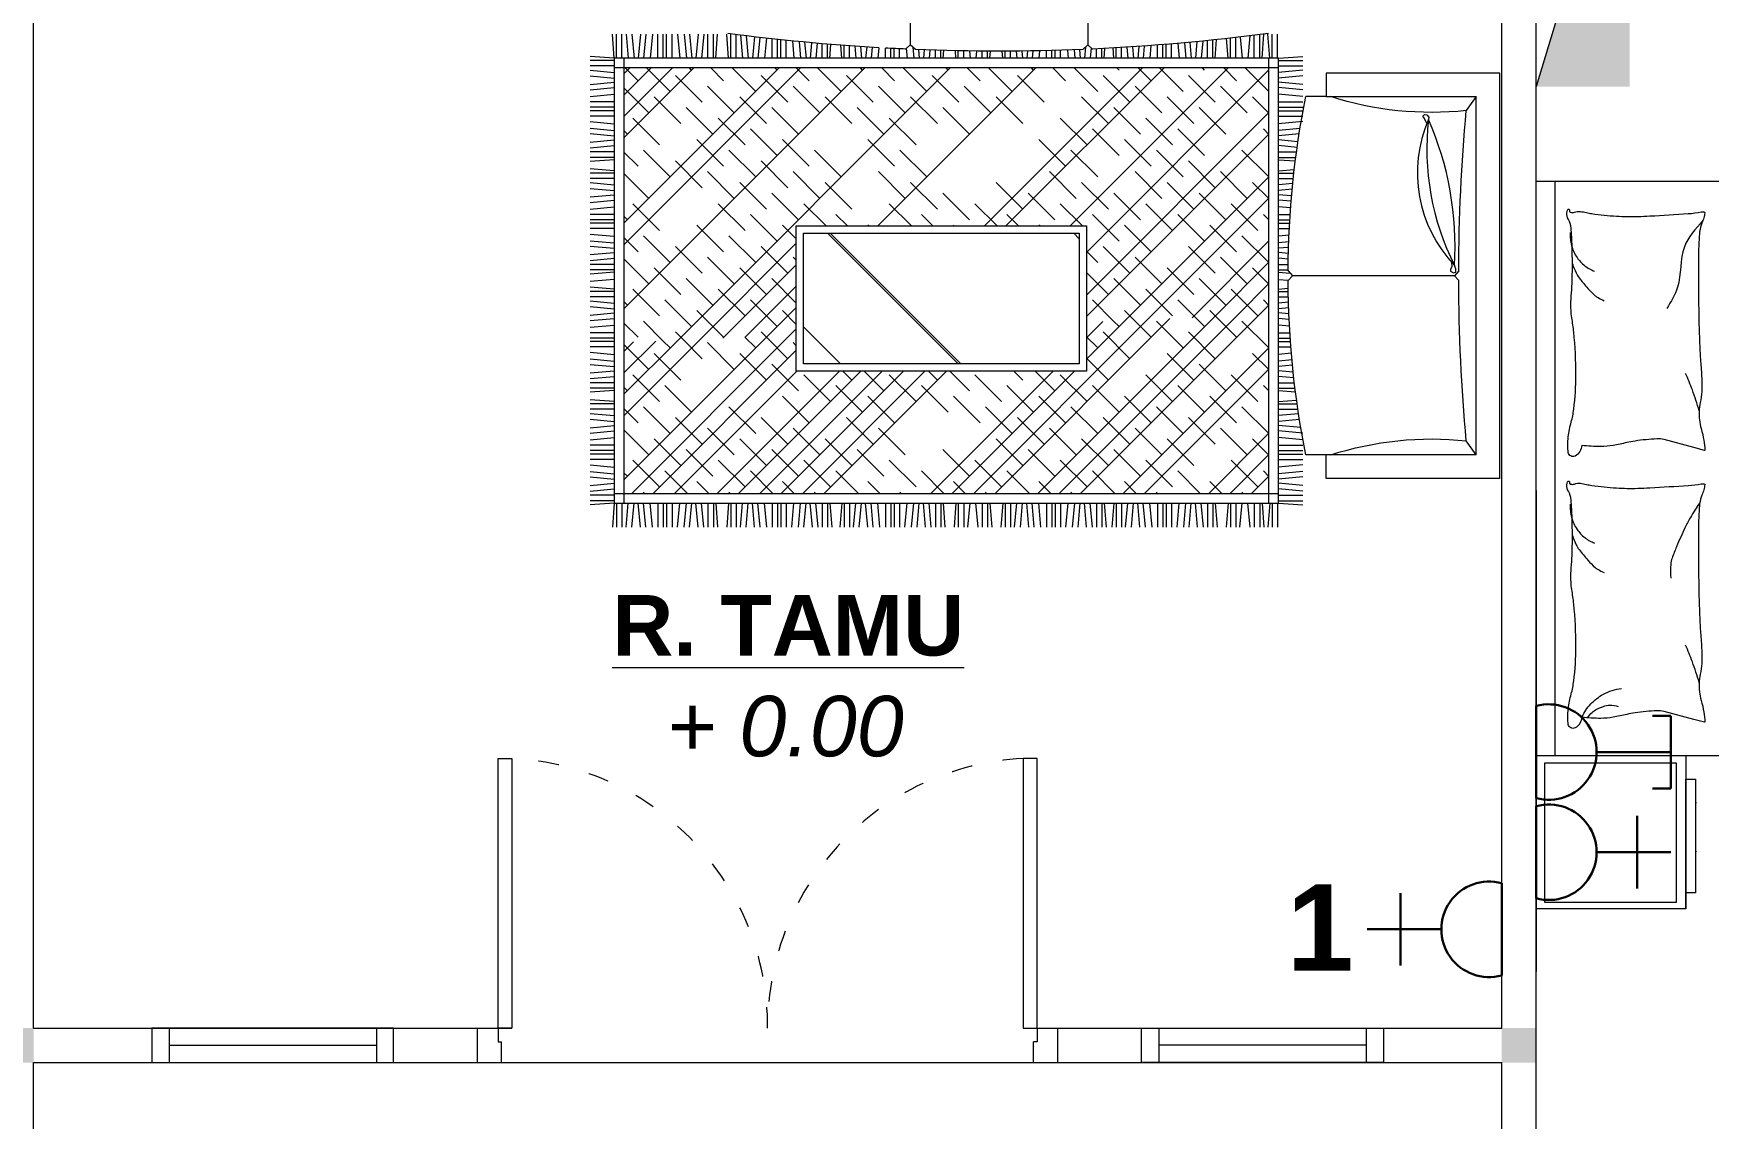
# Model space of a CAD drawing. Header units: millimetres. Extents: x 3154 to 8657, y 46 to 4632.
# Drawn here: x 4047.4 to 4532.3, y 1372.2 to 1686.2 of the extents above; entities that cross this region are included whole.
import ezdxf

# ---------------------------------------------------------------- set-up
doc = ezdxf.new("R2010")
doc.units = ezdxf.units.MM
doc.linetypes.add('ACAD_ISO02W100', pattern=[15, 12, -3])
doc.linetypes.add('ACAD_ISO03W100', pattern=[30, 12, -18])
doc.layers.add('1', color=7, linetype='Continuous')
for name, color, linetype, lineweight in [('Dimensi', 7, 'Continuous', 5), ('Dinding', 7, 'Continuous', 15), ('lampu', 1, 'Continuous', 30), ('Tangga', 250, 'Continuous', 9), ('TEXT', 7, 'Continuous', 9)]:
    doc.layers.add(name, color=color, linetype=linetype, lineweight=lineweight)
doc.styles.get("Standard").update_dxf_attribs({"font": 'arial.ttf'})

msp = doc.modelspace()

# ---------------------------------------------------------------- hatches: boundary and pattern name
at = {"linetype": 'ACAD_ISO02W100', "lineweight": 9}
msp.add_hatch(color=1, dxfattribs=at).paths.add_polyline_path([(4509.444, 1760.861), (4509.444, 1670.861), (4482.444, 1670.861)])
at = {"layer": '1', "linetype": 'ByBlock'}
h = msp.add_hatch(color=256, dxfattribs=at)
h.dxf.hatch_style = 1
h.paths.add_polyline_path([(4047.448, 1398.361), (4037.448, 1398.361), (4037.448, 1388.361), (4047.448, 1388.361)])
h = msp.add_hatch(color=256, dxfattribs=at)
h.dxf.hatch_style = 1
h.paths.add_polyline_path([(4482.444, 1398.361), (4472.444, 1398.361), (4472.444, 1388.361), (4482.444, 1388.361)])
at = {"layer": 'Tangga'}
h = msp.add_hatch(dxfattribs=at)
h.set_pattern_fill('AR-RROOF', color=253, scale=800, angle=225, style=0)
h.set_pattern_definition([(315, (-5107.404, 2697.296), (47.51758, -126.71354), [840, -112, 280, -56]), (315, (-5074.54, 2624.83), (-92.2633, -13.06733), [168, -18.48, 336, -42]), (315, (-5121.263, 2643.84), (179.37885, -232.44014), [448, -78.4, 224, -56])])
h.paths.add_polyline_path([(4350.144, 1628.416), (4350.144, 1590.616), (4270.344, 1590.616), (4270.344, 1628.416)])

# ---------------------------------------------------------------- linework, layer by layer
at = {"color": 1, "lineweight": 9}
for p, q in [((4482.444, 1670.861), (4482.444, 1760.861)), ((4509.444, 1760.861), (4482.444, 1670.861))]:
    msp.add_line(p, q, dxfattribs=at)
at = {"layer": 'Dimensi'}
msp.add_line((4482.444, 1430.603), (4482.444, 1597.003), dxfattribs=at)
at = {"layer": 'Dinding'}
for p, q in [((4047.444, 1398.361), (4047.444, 2280.861)), ((4472.444, 1398.361), (4472.444, 1780.861)), ((4482.444, 1348.361), (4482.444, 1780.861)), ((4482.444, 1535.686), (4482.444, 1574.511)), ((4482.444, 1553.936), (4482.444, 1420.133)), ((4482.444, 1535.686), (4482.444, 1414.686)), ((4181.944, 1398.361), (4181.944, 1476.361)), ((4181.944, 1476.361), (4185.944, 1476.361)), ((4181.944, 1398.361), (4181.944, 1476.361)), ((4181.944, 1476.361), (4185.944, 1476.361)), ((4185.944, 1476.361), (4185.944, 1398.361)), ((4185.944, 1476.361), (4185.944, 1398.361)), ((4333.944, 1476.361), (4333.944, 1398.361)), ((4337.944, 1476.361), (4333.944, 1476.361)), ((4333.944, 1476.361), (4333.944, 1398.361)), ((4337.944, 1476.361), (4333.944, 1476.361)), ((4337.944, 1398.361), (4337.944, 1476.361)), ((4337.944, 1398.361), (4337.944, 1476.361)), ((4047.444, 1398.361), (4185.944, 1398.361)), ((4175.944, 1388.361), (4175.944, 1398.361)), ((4181.944, 1398.361), (4181.944, 1394.361)), ((4185.944, 1398.361), (4181.944, 1398.361)), ((4333.944, 1398.361), (4472.444, 1398.361)), ((4333.944, 1398.361), (4337.944, 1398.361)), ((4337.944, 1398.361), (4337.944, 1394.361)), ((4343.944, 1388.361), (4343.944, 1398.361)), ((4181.944, 1394.361), (4182.944, 1394.361)), ((4182.944, 1388.361), (4182.944, 1394.361)), ((4336.944, 1388.361), (4336.944, 1394.361)), ((4337.944, 1394.361), (4336.944, 1394.361)), ((4047.444, 1338.361), (4047.444, 1388.361)), ((4047.444, 1388.361), (4472.444, 1388.361)), ((4472.444, 1338.361), (4472.444, 1388.361))]:
    msp.add_line(p, q, dxfattribs=at)
at = {"layer": 'Dinding', "linetype": 'Continuous', "lineweight": 9}
for p, q in [((4086.694, 1398.361), (4086.694, 1388.361)), ((4146.694, 1398.361), (4146.694, 1388.361)), ((4373.194, 1398.361), (4373.194, 1388.361)), ((4433.194, 1398.361), (4433.194, 1388.361)), ((4086.694, 1393.361), (4146.694, 1393.361)), ((4433.194, 1393.361), (4373.194, 1393.361))]:
    msp.add_line(p, q, dxfattribs=at)
for points in [[(4081.694, 1388.361), (4151.694, 1388.361), (4151.694, 1398.361), (4081.694, 1398.361)], [(4438.194, 1388.361), (4368.194, 1388.361), (4368.194, 1398.361), (4438.194, 1398.361)]]:
    msp.add_lwpolyline(points, close=True, dxfattribs=at)
at = {"layer": 'Dinding', "linetype": 'ACAD_ISO03W100', "ltscale": 0.5}
for centre, radius, start, end in [((4182.251, 1398.76), 77.694, 359.70556, 87.19026), ((4182.251, 1398.76), 77.694, 359.70556, 87.19026), ((4337.853, 1398.549), 77.91, 92.87649, 180.13838), ((4337.853, 1398.549), 77.91, 92.87649, 180.13838)]:
    msp.add_arc(centre, radius, start, end, dxfattribs=at)
at = {"layer": 'lampu', "color": 2, "ltscale": 0.1}
for p, q in [((4482.444, 1491.575), (4482.444, 1464.908)), ((4521.388, 1488.748), (4516.126, 1488.748)), ((4521.388, 1467.734), (4521.388, 1488.748)), ((4499.914, 1478.241), (4521.388, 1478.241)), ((4521.388, 1467.734), (4516.126, 1467.734)), ((4482.444, 1462.575), (4482.444, 1435.908)), ((4511.69, 1438.734), (4511.69, 1459.748)), ((4499.914, 1449.241), (4521.388, 1449.241))]:
    msp.add_line(p, q, dxfattribs=at)
at = {"layer": 'lampu', "color": 6, "ltscale": 0.1}
for p, q in [((4472.444, 1440.267), (4472.444, 1413.6)), ((4443.197, 1416.427), (4443.197, 1437.441)), ((4454.974, 1426.934), (4433.499, 1426.934))]:
    msp.add_line(p, q, dxfattribs=at)
at = {"layer": 'lampu', "color": 2, "ltscale": 0.1}
for centre in [(4486.091, 1478.241), (4486.091, 1449.241)]:
    msp.add_arc(centre, 13.823, 254.70279, 105.29721, dxfattribs=at)
at = {"layer": 'lampu', "color": 6, "ltscale": 0.1}
msp.add_arc((4468.797, 1426.934), 13.823, 74.70279, 285.29721, dxfattribs=at)
at = {"layer": 'Tangga', "color": 253}
for p, q in [((4301.252, 1728.087), (4301.252, 1682.963)), ((4352.633, 1728.087), (4352.633, 1682.963)), ((4215.542, 1679.071), (4215.028, 1686.071)), ((4216.224, 1679.071), (4216.224, 1686.071)), ((4217.788, 1679.071), (4217.788, 1686.071)), ((4218.983, 1686.071), (4219.627, 1679.071)), ((4220.639, 1686.071), (4221.283, 1679.071)), ((4223.122, 1686.071), (4222.478, 1679.071)), ((4224.686, 1686.071), (4224.042, 1679.071)), ((4226.617, 1686.071), (4225.974, 1679.071)), ((4228.181, 1679.071), (4228.181, 1686.071)), ((4229.744, 1679.071), (4229.744, 1686.071)), ((4230.725, 1679.071), (4230.725, 1686.071)), ((4232.288, 1679.071), (4232.288, 1686.071)), ((4233.852, 1686.071), (4234.496, 1679.071)), ((4235.784, 1686.071), (4236.427, 1679.071)), ((4237.347, 1686.071), (4237.991, 1679.071)), ((4239.831, 1686.071), (4239.187, 1679.071)), ((4241.486, 1686.071), (4240.842, 1679.071)), ((4242.682, 1679.071), (4242.682, 1686.071)), ((4244.245, 1679.071), (4244.245, 1686.071)), ((4244.927, 1679.071), (4245.441, 1686.071)), ((4248.615, 1679.071), (4248.102, 1686.071)), ((4249.297, 1679.071), (4249.297, 1686.071)), ((4250.861, 1679.071), (4250.861, 1686.071)), ((4252.085, 1685.765), (4252.701, 1679.071)), ((4253.759, 1685.558), (4254.356, 1679.071)), ((4256.122, 1685.274), (4255.552, 1679.071)), ((4257.669, 1685.093), (4257.115, 1679.071)), ((4259.581, 1684.875), (4259.047, 1679.071)), ((4261.254, 1679.071), (4261.254, 1684.69)), ((4262.818, 1679.071), (4262.818, 1684.521)), ((4263.798, 1679.071), (4263.798, 1684.417)), ((4265.362, 1679.071), (4265.362, 1684.254)), ((4267.109, 1684.078), (4267.569, 1679.071)), ((4269.058, 1683.887), (4269.501, 1679.071)), ((4270.635, 1683.737), (4271.064, 1679.071)), ((4272.672, 1683.55), (4272.26, 1679.071)), ((4274.314, 1683.404), (4273.916, 1679.071)), ((4275.755, 1679.071), (4275.755, 1683.28)), ((4277.319, 1679.071), (4277.319, 1683.149)), ((4278.001, 1679.071), (4278.294, 1683.069)), ((4281.393, 1679.071), (4281.115, 1682.848)), ((4282.075, 1679.071), (4282.075, 1682.776)), ((4283.638, 1679.071), (4283.638, 1682.661)), ((4285.157, 1682.554), (4285.478, 1679.071)), ((4299.886, 1681.716), (4301.252, 1682.963)), ((4302.75, 1681.595), (4301.252, 1682.963)), ((4351.155, 1681.614), (4352.633, 1682.963)), ((4353.978, 1681.735), (4352.633, 1682.963)), ((4367.398, 1682.494), (4367.083, 1679.071)), ((4368.972, 1682.603), (4368.647, 1679.071)), ((4370.916, 1682.743), (4370.578, 1679.071)), ((4372.786, 1679.071), (4372.786, 1682.884)), ((4374.349, 1679.071), (4374.349, 1683.006)), ((4375.33, 1679.071), (4375.33, 1683.085)), ((4376.893, 1679.071), (4376.893, 1683.214)), ((4378.705, 1683.368), (4379.101, 1679.071)), ((4380.621, 1683.537), (4381.032, 1679.071)), ((4382.172, 1683.679), (4382.596, 1679.071)), ((4384.233, 1683.873), (4383.791, 1679.071)), ((4385.904, 1684.036), (4385.447, 1679.071)), ((4387.287, 1679.071), (4387.287, 1684.175)), ((4388.85, 1679.071), (4388.85, 1684.335)), ((4389.532, 1679.071), (4389.927, 1684.448)), ((4393.22, 1679.071), (4392.803, 1684.759)), ((4393.902, 1679.071), (4393.902, 1684.881)), ((4395.466, 1679.071), (4395.466, 1685.059)), ((4396.741, 1685.207), (4397.305, 1679.071)), ((4399.586, 1685.547), (4398.991, 1679.071)), ((4400.83, 1679.071), (4400.83, 1685.701)), ((4402.394, 1679.071), (4402.394, 1686.071)), ((4403.076, 1679.071), (4403.59, 1686.071)), ((4405.299, 1679.071), (4404.785, 1686.071)), ((4405.981, 1679.071), (4405.981, 1686.071)), ((4407.544, 1679.071), (4407.544, 1686.071)), ((4215.542, 1679.071), (4208.542, 1679.585)), ((4215.542, 1678.389), (4208.542, 1678.389)), ((4407.86, 1679.071), (4215.542, 1679.071)), ((4215.542, 1679.071), (4215.542, 1550.311)), ((4218.342, 1679.071), (4218.342, 1550.311)), ((4286.823, 1682.441), (4287.133, 1679.071)), ((4288.628, 1682.324), (4288.329, 1679.071)), ((4290.183, 1682.227), (4289.893, 1679.071)), ((4292.104, 1682.114), (4291.824, 1679.071)), ((4294.032, 1679.071), (4294.032, 1682.006)), ((4295.595, 1679.071), (4295.595, 1681.923)), ((4296.575, 1679.071), (4296.575, 1681.873)), ((4298.139, 1679.071), (4298.139, 1681.796)), ((4300.086, 1681.899), (4300.346, 1679.071)), ((4301.981, 1682.297), (4302.278, 1679.071)), ((4303.613, 1681.561), (4303.842, 1679.071)), ((4304.253, 1680.699), (4304.253, 1680.699)), ((4305.261, 1681.5), (4305.037, 1679.071)), ((4306.911, 1681.443), (4306.693, 1679.071)), ((4308.532, 1679.071), (4308.532, 1681.392)), ((4310.096, 1679.071), (4310.096, 1681.347)), ((4310.778, 1679.071), (4310.943, 1681.324)), ((4314.466, 1679.071), (4314.306, 1681.245)), ((4315.148, 1679.071), (4315.148, 1681.228)), ((4316.712, 1679.071), (4316.712, 1681.2)), ((4318.358, 1681.175), (4318.551, 1679.071)), ((4320.428, 1681.15), (4320.237, 1679.071)), ((4322.076, 1679.071), (4322.076, 1681.135)), ((4323.64, 1679.071), (4323.64, 1681.125)), ((4324.322, 1679.071), (4324.472, 1681.121)), ((4328.01, 1679.071), (4327.859, 1681.118)), ((4328.692, 1679.071), (4328.692, 1681.12)), ((4330.255, 1679.071), (4330.255, 1681.127)), ((4331.905, 1681.139), (4332.095, 1679.071)), ((4333.559, 1681.156), (4333.75, 1679.071)), ((4335.14, 1681.176), (4334.946, 1679.071)), ((4336.706, 1681.2), (4336.51, 1679.071)), ((4338.64, 1681.235), (4338.441, 1679.071)), ((4340.649, 1679.071), (4340.649, 1681.278)), ((4342.212, 1679.071), (4342.212, 1681.317)), ((4343.193, 1679.071), (4343.193, 1681.343)), ((4344.756, 1679.071), (4344.756, 1681.387)), ((4346.745, 1681.45), (4346.964, 1679.071)), ((4348.67, 1681.518), (4348.895, 1679.071)), ((4350.228, 1681.577), (4350.459, 1679.071)), ((4351.955, 1682.344), (4351.654, 1679.071)), ((4353.588, 1682.091), (4353.31, 1679.071)), ((4355.15, 1679.071), (4355.15, 1681.789)), ((4356.713, 1679.071), (4356.713, 1681.865)), ((4357.395, 1679.071), (4357.604, 1681.91)), ((4360.147, 1679.071), (4359.929, 1682.035)), ((4360.829, 1679.071), (4360.829, 1682.085)), ((4362.392, 1679.071), (4362.392, 1682.176)), ((4363.938, 1682.27), (4364.232, 1679.071)), ((4365.584, 1682.374), (4365.887, 1679.071)), ((4405.06, 1550.311), (4405.06, 1679.071)), ((4407.86, 1679.071), (4414.86, 1679.585)), ((4407.86, 1550.311), (4407.86, 1679.071)), ((4407.86, 1678.389), (4414.86, 1678.389)), ((4215.542, 1676.825), (4208.542, 1676.825)), ((4208.542, 1675.63), (4215.542, 1674.986)), ((4208.542, 1673.974), (4215.542, 1673.33)), ((4407.86, 1676.271), (4215.542, 1676.271)), ((4288.077, 1676.271), (4218.342, 1606.536)), ((4269.516, 1676.271), (4218.342, 1625.097)), ((4263.329, 1676.271), (4218.342, 1631.285)), ((4238.58, 1676.271), (4218.342, 1656.033)), ((4232.393, 1676.271), (4218.342, 1662.22)), ((4226.205, 1676.271), (4218.342, 1668.408)), ((4220.018, 1676.271), (4218.342, 1674.595)), ((4222.472, 1672.538), (4218.738, 1676.271)), ((4231.753, 1669.444), (4224.926, 1676.271)), ((4241.033, 1666.35), (4233.299, 1674.084)), ((4312.826, 1676.271), (4234.053, 1597.498)), ((4237.94, 1675.631), (4237.3, 1676.271)), ((4247.221, 1672.538), (4243.487, 1676.271)), ((4256.501, 1669.444), (4249.674, 1676.271)), ((4265.782, 1666.35), (4258.048, 1674.084)), ((4262.689, 1675.631), (4262.049, 1676.271)), ((4271.969, 1672.538), (4268.236, 1676.271)), ((4281.25, 1669.444), (4274.423, 1676.271)), ((4290.531, 1666.35), (4282.797, 1674.084)), ((4287.437, 1675.631), (4286.797, 1676.271)), ((4337.575, 1676.271), (4291.82, 1630.516)), ((4296.718, 1672.538), (4292.985, 1676.271)), ((4305.999, 1669.444), (4299.172, 1676.271)), ((4315.28, 1666.35), (4307.546, 1674.084)), ((4312.186, 1675.631), (4311.546, 1676.271)), ((4321.467, 1672.538), (4317.733, 1676.271)), ((4368.511, 1676.271), (4322.756, 1630.516)), ((4330.748, 1669.444), (4323.92, 1676.271)), ((4374.698, 1676.271), (4328.943, 1630.516)), ((4340.028, 1666.35), (4332.294, 1674.084)), ((4336.935, 1675.631), (4336.295, 1676.271)), ((4346.216, 1672.538), (4342.482, 1676.271)), ((4393.259, 1676.271), (4347.504, 1630.516)), ((4355.496, 1669.444), (4348.669, 1676.271)), ((4405.06, 1675.698), (4352.244, 1622.882)), ((4364.777, 1666.35), (4357.043, 1674.084)), ((4361.684, 1675.631), (4361.044, 1676.271)), ((4370.964, 1672.538), (4367.231, 1676.271)), ((4380.245, 1669.444), (4373.418, 1676.271)), ((4389.526, 1666.35), (4381.792, 1674.084)), ((4386.432, 1675.631), (4385.792, 1676.271)), ((4395.713, 1672.538), (4391.979, 1676.271)), ((4404.994, 1669.444), (4398.167, 1676.271)), ((4407.86, 1676.825), (4414.86, 1676.825)), ((4414.86, 1675.63), (4407.86, 1674.986)), ((4414.86, 1673.974), (4407.86, 1673.33)), ((4421.681, 1674.782), (4421.681, 1667.978)), ((4471.861, 1674.782), (4421.681, 1674.782)), ((4471.861, 1557.463), (4471.861, 1674.782)), ((4208.542, 1671.491), (4215.542, 1672.135)), ((4208.542, 1669.927), (4215.542, 1670.571)), ((4208.542, 1667.996), (4215.542, 1668.64)), ((4225.565, 1663.257), (4218.342, 1670.48)), ((4250.314, 1663.257), (4242.58, 1670.991)), ((4275.063, 1663.257), (4267.329, 1670.991)), ((4299.812, 1663.257), (4292.078, 1670.991)), ((4324.56, 1663.257), (4316.826, 1670.991)), ((4374.058, 1663.257), (4366.324, 1670.991)), ((4398.807, 1663.257), (4391.073, 1670.991)), ((4414.86, 1671.491), (4407.86, 1672.135)), ((4414.86, 1669.927), (4407.86, 1670.571)), ((4414.86, 1667.996), (4407.86, 1668.64)), ((4421.681, 1667.978), (4415.728, 1667.978)), ((4421.681, 1667.978), (4465.057, 1667.978)), ((4465.057, 1667.978), (4462.199, 1663.921)), ((4465.057, 1564.267), (4465.057, 1667.978)), ((4215.542, 1666.432), (4208.542, 1666.432)), ((4215.542, 1664.869), (4208.542, 1664.869)), ((4215.542, 1663.888), (4208.542, 1663.888)), ((4234.846, 1660.163), (4227.112, 1667.897)), ((4244.127, 1657.07), (4236.393, 1664.804)), ((4259.595, 1660.163), (4251.861, 1667.897)), ((4268.876, 1657.07), (4261.142, 1664.804)), ((4284.344, 1660.163), (4276.61, 1667.897)), ((4293.624, 1657.07), (4285.891, 1664.804)), ((4309.092, 1660.163), (4301.358, 1667.897)), ((4318.373, 1657.07), (4310.639, 1664.804)), ((4333.841, 1660.163), (4326.107, 1667.897)), ((4358.59, 1660.163), (4350.856, 1667.897)), ((4405.06, 1663.323), (4352.244, 1610.507)), ((4367.871, 1657.07), (4360.137, 1664.804)), ((4383.339, 1660.163), (4375.605, 1667.897)), ((4392.619, 1657.07), (4384.885, 1664.804)), ((4405.06, 1663.19), (4400.353, 1667.897)), ((4407.86, 1666.432), (4414.86, 1666.432)), ((4407.86, 1664.869), (4414.86, 1664.869)), ((4407.86, 1663.888), (4414.86, 1663.888)), ((4215.542, 1662.325), (4208.542, 1662.325)), ((4208.542, 1660.761), (4215.542, 1660.117)), ((4208.542, 1658.829), (4215.542, 1658.186)), ((4228.659, 1653.976), (4220.925, 1661.71)), ((4253.408, 1653.976), (4245.674, 1661.71)), ((4262.689, 1650.882), (4254.955, 1658.616)), ((4302.905, 1653.976), (4295.171, 1661.71)), ((4352.403, 1653.976), (4344.669, 1661.71)), ((4361.684, 1650.882), (4353.95, 1658.616)), ((4377.151, 1653.976), (4369.417, 1661.71)), ((4386.432, 1650.882), (4378.698, 1658.616)), ((4405.06, 1657.003), (4403.447, 1658.616)), ((4407.86, 1662.325), (4414.86, 1662.325)), ((4414.86, 1660.761), (4407.86, 1660.117)), ((4414.063, 1658.756), (4407.86, 1658.186)), ((4208.542, 1657.266), (4215.542, 1656.622)), ((4208.542, 1654.782), (4215.542, 1655.426)), ((4208.542, 1653.127), (4215.542, 1653.771)), ((4219.378, 1657.07), (4218.342, 1658.106)), ((4247.221, 1647.789), (4239.487, 1655.523)), ((4271.969, 1647.789), (4264.235, 1655.523)), ((4296.718, 1647.789), (4288.984, 1655.523)), ((4346.216, 1647.789), (4338.482, 1655.523)), ((4405.06, 1657.136), (4352.244, 1604.32)), ((4370.964, 1647.789), (4363.23, 1655.523)), ((4413.81, 1657.169), (4407.86, 1656.622)), ((4413.468, 1654.911), (4407.86, 1655.426)), ((4413.232, 1653.277), (4407.86, 1653.771)), ((4215.542, 1651.931), (4208.542, 1651.931)), ((4215.542, 1650.368), (4208.542, 1650.368)), ((4215.542, 1649.686), (4208.542, 1649.172)), ((4222.472, 1647.789), (4218.342, 1651.919)), ((4231.753, 1644.695), (4224.019, 1652.429)), ((4241.033, 1641.602), (4233.299, 1649.336)), ((4256.501, 1644.695), (4248.767, 1652.429)), ((4265.782, 1641.602), (4258.048, 1649.336)), ((4281.25, 1644.695), (4273.516, 1652.429)), ((4305.999, 1644.695), (4298.265, 1652.429)), ((4355.496, 1644.695), (4347.762, 1652.429)), ((4380.245, 1644.695), (4372.511, 1652.429)), ((4389.526, 1641.602), (4381.792, 1649.336)), ((4404.994, 1644.695), (4397.26, 1652.429)), ((4407.86, 1651.931), (4413.046, 1651.931)), ((4407.86, 1650.368), (4412.838, 1650.368)), ((4407.86, 1649.686), (4412.705, 1649.33)), ((4215.542, 1646.502), (4208.542, 1647.015)), ((4215.542, 1645.82), (4208.542, 1645.82)), ((4215.542, 1644.256), (4208.542, 1644.256)), ((4225.565, 1638.508), (4218.342, 1645.732)), ((4250.314, 1638.508), (4242.58, 1646.242)), ((4275.063, 1638.508), (4267.329, 1646.242)), ((4299.812, 1638.508), (4292.078, 1646.242)), ((4349.309, 1638.508), (4341.575, 1646.242)), ((4405.06, 1644.762), (4363.427, 1603.128)), ((4374.058, 1638.508), (4366.324, 1646.242)), ((4398.807, 1638.508), (4391.073, 1646.242)), ((4407.86, 1646.502), (4412.404, 1646.835)), ((4407.86, 1645.82), (4412.287, 1645.82)), ((4407.86, 1644.256), (4412.117, 1644.256)), ((4208.542, 1643.06), (4215.542, 1642.417)), ((4208.542, 1641.405), (4215.542, 1640.761)), ((4208.542, 1638.922), (4215.542, 1639.565)), ((4259.595, 1635.414), (4251.861, 1643.148)), ((4268.876, 1632.321), (4261.142, 1640.055)), ((4284.344, 1635.414), (4276.61, 1643.148)), ((4309.092, 1635.414), (4301.358, 1643.148)), ((4318.373, 1632.321), (4310.639, 1640.055)), ((4333.841, 1635.414), (4326.107, 1643.148)), ((4343.122, 1632.321), (4335.388, 1640.055)), ((4358.59, 1635.414), (4350.856, 1643.148)), ((4367.871, 1632.321), (4360.137, 1640.055)), ((4383.339, 1635.414), (4375.605, 1643.148)), ((4392.619, 1632.321), (4384.885, 1640.055)), ((4405.06, 1638.441), (4400.353, 1643.148)), ((4411.965, 1642.794), (4407.86, 1642.417)), ((4411.802, 1641.124), (4407.86, 1640.761)), ((4411.629, 1639.219), (4407.86, 1639.565)), ((4482.444, 1643.534), (4690.444, 1643.534)), ((4487.89, 1477.133), (4487.89, 1643.534)), ((4208.542, 1637.358), (4215.542, 1638.002)), ((4208.542, 1635.426), (4215.542, 1636.07)), ((4228.659, 1629.227), (4220.925, 1636.961)), ((4253.408, 1629.227), (4245.674, 1636.961)), ((4276.868, 1630.516), (4270.423, 1636.961)), ((4301.616, 1630.516), (4295.171, 1636.961)), ((4326.365, 1630.516), (4319.92, 1636.961)), ((4351.114, 1630.516), (4344.669, 1636.961)), ((4377.151, 1629.227), (4369.417, 1636.961)), ((4405.06, 1638.575), (4369.896, 1603.41)), ((4401.9, 1629.227), (4394.166, 1636.961)), ((4411.499, 1637.667), (4407.86, 1638.002)), ((4411.35, 1635.749), (4407.86, 1636.07)), ((4215.542, 1633.863), (4208.542, 1633.863)), ((4215.542, 1632.299), (4208.542, 1632.299)), ((4215.542, 1631.319), (4208.542, 1631.319)), ((4215.542, 1629.755), (4208.542, 1629.755)), ((4219.378, 1632.321), (4218.342, 1633.357)), ((4247.221, 1623.04), (4239.487, 1630.774)), ((4262.689, 1626.134), (4254.955, 1633.868)), ((4268.244, 1626.765), (4264.235, 1630.774)), ((4268.244, 1630.516), (4352.244, 1630.516)), ((4268.244, 1588.516), (4268.244, 1630.516)), ((4283.055, 1630.516), (4279.703, 1633.868)), ((4289.242, 1630.516), (4288.984, 1630.774)), ((4307.804, 1630.516), (4304.452, 1633.868)), ((4313.991, 1630.516), (4313.733, 1630.774)), ((4332.552, 1630.516), (4329.201, 1633.868)), ((4338.739, 1630.516), (4338.482, 1630.774)), ((4352.244, 1630.516), (4352.244, 1588.516)), ((4352.403, 1629.227), (4352.244, 1629.386)), ((4361.684, 1626.134), (4353.95, 1633.868)), ((4370.964, 1623.04), (4363.23, 1630.774)), ((4386.432, 1626.134), (4378.698, 1633.868)), ((4395.713, 1623.04), (4387.979, 1630.774)), ((4405.06, 1632.254), (4403.447, 1633.868)), ((4407.86, 1633.863), (4411.217, 1633.863)), ((4407.86, 1632.299), (4411.117, 1632.299)), ((4407.86, 1631.319), (4411.059, 1631.319)), ((4407.86, 1629.755), (4410.974, 1629.755)), ((4208.542, 1628.192), (4215.542, 1627.548)), ((4208.542, 1626.26), (4215.542, 1625.616)), ((4208.542, 1624.697), (4215.542, 1624.053)), ((4222.472, 1623.04), (4218.342, 1627.17)), ((4231.753, 1619.946), (4224.019, 1627.68)), ((4241.033, 1616.853), (4233.299, 1624.587)), ((4268.244, 1625.502), (4240.522, 1597.78)), ((4256.501, 1619.946), (4248.767, 1627.68)), ((4265.782, 1616.853), (4258.048, 1624.587)), ((4270.344, 1628.416), (4350.144, 1628.416)), ((4270.344, 1590.616), (4270.344, 1628.416)), ((4350.144, 1628.416), (4350.144, 1590.616)), ((4364.777, 1616.853), (4357.043, 1624.587)), ((4389.526, 1616.853), (4381.792, 1624.587)), ((4405.06, 1626.2), (4382.833, 1603.973)), ((4404.994, 1619.946), (4397.26, 1627.68)), ((4410.882, 1627.826), (4407.86, 1627.548)), ((4410.804, 1625.887), (4407.86, 1625.616)), ((4410.751, 1624.319), (4407.86, 1624.053)), ((4208.542, 1622.213), (4215.542, 1622.857)), ((4208.542, 1620.558), (4215.542, 1621.202)), ((4225.565, 1613.759), (4218.342, 1620.983)), ((4250.314, 1613.759), (4242.58, 1621.493)), ((4268.244, 1620.578), (4267.329, 1621.493)), ((4355.496, 1619.946), (4352.244, 1623.198)), ((4374.058, 1613.759), (4366.324, 1621.493)), ((4405.06, 1620.013), (4389.302, 1604.255)), ((4398.807, 1613.759), (4391.073, 1621.493)), ((4410.703, 1622.596), (4407.86, 1622.857)), ((4410.668, 1620.943), (4407.86, 1621.202)), ((4215.542, 1619.362), (4208.542, 1619.362)), ((4215.542, 1617.798), (4208.542, 1617.798)), ((4215.542, 1617.116), (4208.542, 1616.603)), ((4215.542, 1614.999), (4208.542, 1614.486)), ((4234.846, 1610.666), (4227.112, 1618.4)), ((4244.127, 1607.572), (4236.393, 1615.306)), ((4268.244, 1619.315), (4246.991, 1598.061)), ((4259.595, 1610.666), (4251.861, 1618.4)), ((4268.244, 1608.204), (4261.142, 1615.306)), ((4358.59, 1610.666), (4352.244, 1617.011)), ((4367.871, 1607.572), (4360.137, 1615.306)), ((4383.339, 1610.666), (4375.605, 1618.4)), ((4392.619, 1607.572), (4384.885, 1615.306)), ((4405.06, 1613.693), (4400.353, 1618.4)), ((4407.86, 1619.362), (4410.644, 1619.362)), ((4407.86, 1617.798), (4410.63, 1617.798)), ((4407.86, 1617.116), (4411.237, 1616.869)), ((4407.86, 1614.999), (4410.628, 1614.796)), ((4410.628, 1617.535), (4411.918, 1616.123)), ((4410.628, 1614.71), (4411.918, 1616.123)), ((4458.744, 1616.123), (4411.918, 1616.123)), ((4459.996, 1617.494), (4458.744, 1616.123)), ((4459.996, 1614.751), (4458.744, 1616.123)), ((4215.542, 1612.266), (4208.542, 1612.779)), ((4215.542, 1611.584), (4208.542, 1611.584)), ((4215.542, 1610.02), (4208.542, 1610.02)), ((4228.659, 1604.478), (4220.925, 1612.212)), ((4253.408, 1604.478), (4245.674, 1612.212)), ((4268.244, 1613.128), (4253.459, 1598.343)), ((4377.151, 1604.478), (4369.417, 1612.212)), ((4401.589, 1604.789), (4394.166, 1612.212)), ((4405.06, 1613.826), (4395.771, 1604.536)), ((4407.86, 1612.266), (4410.65, 1612.47)), ((4407.86, 1611.584), (4410.663, 1611.584)), ((4407.86, 1610.02), (4410.695, 1610.02)), ((4208.542, 1608.824), (4215.542, 1608.181)), ((4208.542, 1607.169), (4215.542, 1606.525)), ((4208.542, 1604.685), (4215.542, 1605.329)), ((4219.378, 1607.572), (4218.342, 1608.608)), ((4237.94, 1601.385), (4230.206, 1609.119)), ((4247.221, 1598.291), (4239.487, 1606.025)), ((4262.689, 1601.385), (4254.955, 1609.119)), ((4268.244, 1606.941), (4259.928, 1598.624)), ((4268.244, 1602.016), (4264.235, 1606.025)), ((4360.085, 1602.983), (4353.95, 1609.119)), ((4366.015, 1603.241), (4363.23, 1606.025)), ((4383.802, 1604.015), (4378.698, 1609.119)), ((4389.731, 1604.273), (4387.979, 1606.025)), ((4405.06, 1607.639), (4402.239, 1604.818)), ((4405.06, 1607.506), (4403.447, 1609.119)), ((4410.735, 1608.445), (4407.86, 1608.181)), ((4410.788, 1606.794), (4407.86, 1606.525)), ((4410.855, 1605.054), (4407.86, 1605.329)), ((4208.542, 1603.122), (4215.542, 1603.766)), ((4208.542, 1601.19), (4215.542, 1601.834)), ((4222.472, 1598.291), (4218.342, 1602.421)), ((4229.644, 1597.306), (4224.019, 1602.932)), ((4268.244, 1600.753), (4266.397, 1598.906)), ((4369.896, 1603.41), (4319.597, 1553.111)), ((4376.364, 1603.691), (4325.784, 1553.111)), ((4389.302, 1604.255), (4338.158, 1553.111)), ((4395.771, 1604.536), (4344.346, 1553.111)), ((4402.239, 1604.818), (4350.533, 1553.111)), ((4352.403, 1604.478), (4352.244, 1604.637)), ((4363.427, 1603.128), (4352.244, 1591.946)), ((4356.958, 1602.847), (4352.244, 1598.133)), ((4361.684, 1601.385), (4360.085, 1602.983)), ((4370.964, 1598.291), (4366.015, 1603.241)), ((4380.245, 1595.198), (4372.511, 1602.932)), ((4386.432, 1601.385), (4383.802, 1604.015)), ((4395.713, 1598.291), (4389.731, 1604.273)), ((4404.994, 1595.198), (4397.26, 1602.932)), ((4401.9, 1604.478), (4401.589, 1604.789)), ((4410.925, 1603.484), (4407.86, 1603.766)), ((4411.024, 1601.543), (4407.86, 1601.834)), ((4215.542, 1599.627), (4208.542, 1599.627)), ((4215.542, 1598.063), (4208.542, 1598.063)), ((4215.542, 1597.083), (4208.542, 1597.083)), ((4215.542, 1595.519), (4208.542, 1595.519)), ((4259.928, 1598.624), (4218.342, 1557.038)), ((4240.522, 1597.78), (4218.342, 1575.6)), ((4234.053, 1597.498), (4218.342, 1581.787)), ((4227.584, 1597.217), (4218.342, 1587.974)), ((4221.116, 1596.935), (4218.342, 1594.161)), ((4225.565, 1589.011), (4218.342, 1596.234)), ((4266.397, 1598.906), (4220.602, 1553.111)), ((4231.753, 1595.198), (4229.644, 1597.306)), ((4235.573, 1597.564), (4233.299, 1599.838)), ((4241.033, 1592.104), (4235.573, 1597.564)), ((4250.314, 1589.011), (4242.58, 1596.745)), ((4256.501, 1595.198), (4253.361, 1598.338)), ((4259.29, 1598.596), (4258.048, 1599.838)), ((4265.782, 1592.104), (4259.29, 1598.596)), ((4268.244, 1595.829), (4267.329, 1596.745)), ((4355.496, 1595.198), (4352.244, 1598.45)), ((4364.777, 1592.104), (4357.043, 1599.838)), ((4405.06, 1595.264), (4362.907, 1553.111)), ((4389.526, 1592.104), (4381.792, 1599.838)), ((4407.86, 1599.627), (4411.137, 1599.627)), ((4407.86, 1598.063), (4411.238, 1598.063)), ((4407.86, 1597.083), (4411.307, 1597.083)), ((4407.86, 1595.519), (4411.424, 1595.519)), ((4208.542, 1593.956), (4215.542, 1593.312)), ((4208.542, 1592.024), (4215.542, 1591.38)), ((4208.542, 1590.461), (4215.542, 1589.817)), ((4268.244, 1594.566), (4226.789, 1553.111)), ((4234.846, 1585.917), (4227.112, 1593.651)), ((4259.595, 1585.917), (4251.861, 1593.651)), ((4268.876, 1582.823), (4261.142, 1590.557)), ((4350.144, 1590.616), (4270.344, 1590.616)), ((4358.59, 1585.917), (4352.244, 1592.263)), ((4383.339, 1585.917), (4375.605, 1593.651)), ((4392.619, 1582.823), (4384.885, 1590.557)), ((4405.06, 1588.944), (4400.353, 1593.651)), ((4411.575, 1593.654), (4407.86, 1593.312)), ((4411.745, 1591.738), (4407.86, 1591.38)), ((4208.542, 1587.977), (4215.542, 1588.621)), ((4208.542, 1586.322), (4215.542, 1586.965)), ((4228.659, 1579.73), (4220.925, 1587.464)), ((4268.381, 1588.516), (4232.976, 1553.111)), ((4280.756, 1588.516), (4245.351, 1553.111)), ((4286.943, 1588.516), (4251.538, 1553.111)), ((4293.13, 1588.516), (4257.725, 1553.111)), ((4299.317, 1588.516), (4263.912, 1553.111)), ((4352.244, 1588.516), (4268.244, 1588.516)), ((4305.504, 1588.516), (4270.099, 1553.111)), ((4278.157, 1579.73), (4270.423, 1587.464)), ((4311.692, 1588.516), (4276.287, 1553.111)), ((4284.344, 1585.917), (4281.745, 1588.516)), ((4293.624, 1582.823), (4287.932, 1588.516)), ((4302.905, 1579.73), (4295.171, 1587.464)), ((4309.092, 1585.917), (4306.493, 1588.516)), ((4342.628, 1588.516), (4307.222, 1553.111)), ((4318.373, 1582.823), (4312.68, 1588.516)), ((4348.815, 1588.516), (4313.41, 1553.111)), ((4327.654, 1579.73), (4319.92, 1587.464)), ((4333.841, 1585.917), (4331.242, 1588.516)), ((4343.122, 1582.823), (4337.429, 1588.516)), ((4352.403, 1579.73), (4344.669, 1587.464)), ((4405.06, 1589.077), (4369.094, 1553.111)), ((4377.151, 1579.73), (4369.417, 1587.464)), ((4401.9, 1579.73), (4394.166, 1587.464)), ((4411.892, 1590.188), (4407.86, 1589.817)), ((4412.091, 1588.232), (4407.86, 1588.621)), ((4412.272, 1586.56), (4407.86, 1586.965)), ((4411.554, 1588.567), (4411.554, 1588.567)), ((4215.542, 1585.126), (4208.542, 1585.126)), ((4215.542, 1583.562), (4208.542, 1583.562)), ((4215.542, 1582.88), (4208.542, 1582.367)), ((4219.378, 1582.823), (4218.342, 1583.86)), ((4237.94, 1576.636), (4230.206, 1584.37)), ((4271.969, 1573.543), (4264.235, 1581.277)), ((4287.437, 1576.636), (4279.703, 1584.37)), ((4296.718, 1573.543), (4288.984, 1581.277)), ((4312.186, 1576.636), (4304.452, 1584.37)), ((4321.467, 1573.543), (4313.733, 1581.277)), ((4336.935, 1576.636), (4329.201, 1584.37)), ((4346.216, 1573.543), (4338.482, 1581.277)), ((4361.684, 1576.636), (4353.95, 1584.37)), ((4370.964, 1573.543), (4363.23, 1581.277)), ((4386.432, 1576.636), (4378.698, 1584.37)), ((4395.713, 1573.543), (4387.979, 1581.277)), ((4405.06, 1582.757), (4403.447, 1584.37)), ((4407.86, 1585.126), (4412.437, 1585.126)), ((4407.86, 1583.562), (4412.625, 1583.562)), ((4407.86, 1582.88), (4412.755, 1582.521)), ((4215.542, 1579.697), (4208.542, 1580.21)), ((4215.542, 1579.014), (4208.542, 1579.014)), ((4215.542, 1577.451), (4208.542, 1577.451)), ((4208.542, 1576.255), (4215.542, 1575.611)), ((4222.472, 1573.543), (4218.342, 1577.672)), ((4231.753, 1570.449), (4224.019, 1578.183)), ((4256.501, 1570.449), (4248.767, 1578.183)), ((4330.748, 1570.449), (4323.014, 1578.183)), ((4355.496, 1570.449), (4347.762, 1578.183)), ((4380.245, 1570.449), (4372.511, 1578.183)), ((4404.994, 1570.449), (4397.26, 1578.183)), ((4407.86, 1579.697), (4413.078, 1580.079)), ((4407.86, 1579.014), (4413.226, 1579.014)), ((4407.86, 1577.451), (4413.451, 1577.451)), ((4413.646, 1576.143), (4407.86, 1575.611)), ((4208.542, 1574.6), (4215.542, 1573.956)), ((4208.542, 1572.116), (4215.542, 1572.76)), ((4208.542, 1570.553), (4215.542, 1571.196)), ((4225.565, 1564.262), (4218.342, 1571.485)), ((4241.033, 1567.355), (4233.299, 1575.089)), ((4250.314, 1564.262), (4242.58, 1571.996)), ((4265.782, 1567.355), (4258.048, 1575.089)), ((4275.063, 1564.262), (4267.329, 1571.996)), ((4290.531, 1567.355), (4282.797, 1575.089)), ((4299.812, 1564.262), (4292.078, 1571.996)), ((4340.028, 1567.355), (4332.294, 1575.089)), ((4349.309, 1564.262), (4341.575, 1571.996)), ((4364.777, 1567.355), (4357.043, 1575.089)), ((4374.058, 1564.262), (4366.324, 1571.996)), ((4389.526, 1567.355), (4381.792, 1575.089)), ((4398.807, 1564.262), (4391.073, 1571.996)), ((4413.899, 1574.511), (4407.86, 1573.956)), ((4414.281, 1572.17), (4407.86, 1572.76)), ((4414.86, 1570.553), (4407.86, 1571.196)), ((4208.542, 1568.621), (4215.542, 1569.265)), ((4215.542, 1567.058), (4208.542, 1567.058)), ((4234.846, 1561.168), (4227.112, 1568.902)), ((4259.595, 1561.168), (4251.861, 1568.902)), ((4284.344, 1561.168), (4276.61, 1568.902)), ((4333.841, 1561.168), (4326.107, 1568.902)), ((4358.59, 1561.168), (4350.856, 1568.902)), ((4383.339, 1561.168), (4375.605, 1568.902)), ((4405.06, 1570.516), (4387.656, 1553.111)), ((4405.06, 1564.195), (4400.353, 1568.902)), ((4414.86, 1568.621), (4407.86, 1569.265)), ((4407.86, 1567.058), (4414.86, 1567.058)), ((4465.057, 1564.267), (4462.199, 1568.324)), ((4215.542, 1565.494), (4208.542, 1565.494)), ((4215.542, 1564.514), (4208.542, 1564.514)), ((4215.542, 1562.95), (4208.542, 1562.95)), ((4208.542, 1561.386), (4215.542, 1560.743)), ((4228.659, 1554.981), (4220.925, 1562.715)), ((4244.127, 1558.075), (4236.393, 1565.809)), ((4253.408, 1554.981), (4245.674, 1562.715)), ((4268.876, 1558.075), (4261.142, 1565.809)), ((4278.157, 1554.981), (4270.423, 1562.715)), ((4293.624, 1558.075), (4285.891, 1565.809)), ((4302.905, 1554.981), (4295.171, 1562.715)), ((4318.373, 1558.075), (4310.639, 1565.809)), ((4327.654, 1554.981), (4319.92, 1562.715)), ((4343.122, 1558.075), (4335.388, 1565.809)), ((4352.403, 1554.981), (4344.669, 1562.715)), ((4367.871, 1558.075), (4360.137, 1565.809)), ((4377.151, 1554.981), (4369.417, 1562.715)), ((4405.06, 1564.328), (4393.843, 1553.111)), ((4401.9, 1554.981), (4394.166, 1562.715)), ((4407.86, 1565.494), (4414.86, 1565.494)), ((4407.86, 1564.514), (4414.86, 1564.514)), ((4407.86, 1562.95), (4414.86, 1562.95)), ((4414.86, 1561.386), (4407.86, 1560.743)), ((4421.681, 1564.267), (4415.728, 1564.267)), ((4465.057, 1564.267), (4415.728, 1564.267)), ((4421.681, 1557.463), (4421.681, 1564.267)), ((4208.542, 1559.455), (4215.542, 1558.811)), ((4208.542, 1557.891), (4215.542, 1557.247)), ((4219.378, 1558.075), (4218.342, 1559.111)), ((4236.716, 1553.111), (4230.206, 1559.621)), ((4242.903, 1553.111), (4239.487, 1556.528)), ((4261.465, 1553.111), (4254.955, 1559.621)), ((4267.652, 1553.111), (4264.235, 1556.528)), ((4286.214, 1553.111), (4279.703, 1559.621)), ((4292.401, 1553.111), (4288.984, 1556.528)), ((4310.962, 1553.111), (4304.452, 1559.621)), ((4317.15, 1553.111), (4313.733, 1556.528)), ((4335.711, 1553.111), (4329.201, 1559.621)), ((4341.898, 1553.111), (4338.482, 1556.528)), ((4360.46, 1553.111), (4353.95, 1559.621)), ((4366.647, 1553.111), (4363.23, 1556.528)), ((4385.209, 1553.111), (4378.698, 1559.621)), ((4391.396, 1553.111), (4387.979, 1556.528)), ((4405.06, 1558.141), (4400.03, 1553.111)), ((4405.06, 1558.008), (4403.447, 1559.621)), ((4414.86, 1559.455), (4407.86, 1558.811)), ((4414.86, 1557.891), (4407.86, 1557.247)), ((4471.861, 1557.463), (4421.681, 1557.463)), ((4208.542, 1555.408), (4215.542, 1556.052)), ((4208.542, 1553.752), (4215.542, 1554.396)), ((4215.542, 1552.557), (4208.542, 1552.557)), ((4215.542, 1553.111), (4407.86, 1553.111)), ((4224.342, 1553.111), (4224.019, 1553.434)), ((4249.091, 1553.111), (4248.767, 1553.434)), ((4273.839, 1553.111), (4273.516, 1553.434)), ((4298.588, 1553.111), (4298.265, 1553.434)), ((4323.337, 1553.111), (4323.014, 1553.434)), ((4348.086, 1553.111), (4347.762, 1553.434)), ((4372.834, 1553.111), (4372.511, 1553.434)), ((4397.583, 1553.111), (4397.26, 1553.434)), ((4414.86, 1555.408), (4407.86, 1556.052)), ((4414.86, 1553.752), (4407.86, 1554.396)), ((4407.86, 1552.557), (4414.86, 1552.557)), ((4215.542, 1550.993), (4208.542, 1550.993)), ((4215.542, 1550.311), (4208.542, 1549.797)), ((4215.542, 1550.311), (4215.028, 1543.311)), ((4215.542, 1550.311), (4407.86, 1550.311)), ((4216.224, 1550.311), (4216.224, 1543.311)), ((4217.788, 1550.311), (4217.788, 1543.311)), ((4218.983, 1543.311), (4219.627, 1550.311)), ((4220.639, 1543.311), (4221.283, 1550.311)), ((4223.122, 1543.311), (4222.478, 1550.311)), ((4224.686, 1543.311), (4224.042, 1550.311)), ((4226.617, 1543.311), (4225.974, 1550.311)), ((4228.181, 1550.311), (4228.181, 1543.311)), ((4229.744, 1550.311), (4229.744, 1543.311)), ((4230.725, 1550.311), (4230.725, 1543.311)), ((4232.288, 1550.311), (4232.288, 1543.311)), ((4233.852, 1543.311), (4234.496, 1550.311)), ((4235.784, 1543.311), (4236.427, 1550.311)), ((4237.347, 1543.311), (4237.991, 1550.311)), ((4239.831, 1543.311), (4239.187, 1550.311)), ((4241.486, 1543.311), (4240.842, 1550.311)), ((4242.682, 1550.311), (4242.682, 1543.311)), ((4244.245, 1550.311), (4244.245, 1543.311)), ((4244.927, 1550.311), (4245.441, 1543.311)), ((4248.615, 1550.311), (4248.102, 1543.311)), ((4249.297, 1550.311), (4249.297, 1543.311)), ((4250.861, 1550.311), (4250.861, 1543.311)), ((4252.057, 1543.311), (4252.701, 1550.311)), ((4253.712, 1543.311), (4254.356, 1550.311)), ((4256.196, 1543.311), (4255.552, 1550.311)), ((4257.759, 1543.311), (4257.115, 1550.311)), ((4259.691, 1543.311), (4259.047, 1550.311)), ((4261.254, 1550.311), (4261.254, 1543.311)), ((4262.818, 1550.311), (4262.818, 1543.311)), ((4263.798, 1550.311), (4263.798, 1543.311)), ((4265.362, 1550.311), (4265.362, 1543.311)), ((4266.925, 1543.311), (4267.569, 1550.311)), ((4268.857, 1543.311), (4269.501, 1550.311)), ((4270.421, 1543.311), (4271.064, 1550.311)), ((4272.904, 1543.311), (4272.26, 1550.311)), ((4274.559, 1543.311), (4273.916, 1550.311)), ((4275.755, 1550.311), (4275.755, 1543.311)), ((4277.319, 1550.311), (4277.319, 1543.311)), ((4278.001, 1550.311), (4278.514, 1543.311)), ((4281.393, 1550.311), (4280.879, 1543.311)), ((4282.075, 1550.311), (4282.075, 1543.311)), ((4283.638, 1550.311), (4283.638, 1543.311)), ((4284.834, 1543.311), (4285.478, 1550.311)), ((4286.489, 1543.311), (4287.133, 1550.311)), ((4288.973, 1543.311), (4288.329, 1550.311)), ((4290.536, 1543.311), (4289.893, 1550.311)), ((4292.468, 1543.311), (4291.824, 1550.311)), ((4294.032, 1550.311), (4294.032, 1543.311)), ((4295.595, 1550.311), (4295.595, 1543.311)), ((4296.575, 1550.311), (4296.575, 1543.311)), ((4298.139, 1550.311), (4298.139, 1543.311)), ((4299.703, 1543.311), (4300.346, 1550.311)), ((4301.634, 1543.311), (4302.278, 1550.311)), ((4303.198, 1543.311), (4303.842, 1550.311)), ((4305.681, 1543.311), (4305.037, 1550.311)), ((4307.337, 1543.311), (4306.693, 1550.311)), ((4308.532, 1550.311), (4308.532, 1543.311)), ((4310.096, 1550.311), (4310.096, 1543.311)), ((4310.778, 1550.311), (4311.292, 1543.311)), ((4314.466, 1550.311), (4313.952, 1543.311)), ((4315.148, 1550.311), (4315.148, 1543.311)), ((4316.712, 1550.311), (4316.712, 1543.311)), ((4317.907, 1543.311), (4318.551, 1550.311)), ((4320.88, 1543.311), (4320.237, 1550.311)), ((4322.076, 1550.311), (4322.076, 1543.311)), ((4323.64, 1550.311), (4323.64, 1543.311)), ((4324.322, 1550.311), (4324.835, 1543.311)), ((4328.01, 1550.311), (4327.496, 1543.311)), ((4328.692, 1550.311), (4328.692, 1543.311)), ((4330.255, 1550.311), (4330.255, 1543.311)), ((4331.451, 1543.311), (4332.095, 1550.311)), ((4333.107, 1543.311), (4333.75, 1550.311)), ((4335.59, 1543.311), (4334.946, 1550.311)), ((4337.154, 1543.311), (4336.51, 1550.311)), ((4339.085, 1543.311), (4338.441, 1550.311)), ((4340.649, 1550.311), (4340.649, 1543.311)), ((4342.212, 1550.311), (4342.212, 1543.311)), ((4343.193, 1550.311), (4343.193, 1543.311)), ((4344.756, 1550.311), (4344.756, 1543.311)), ((4346.32, 1543.311), (4346.964, 1550.311)), ((4348.251, 1543.311), (4348.895, 1550.311)), ((4349.815, 1543.311), (4350.459, 1550.311)), ((4352.298, 1543.311), (4351.654, 1550.311)), ((4353.954, 1543.311), (4353.31, 1550.311)), ((4355.15, 1550.311), (4355.15, 1543.311)), ((4356.713, 1550.311), (4356.713, 1543.311)), ((4357.395, 1550.311), (4357.909, 1543.311)), ((4360.147, 1550.311), (4359.633, 1543.311)), ((4360.829, 1550.311), (4360.829, 1543.311)), ((4362.392, 1550.311), (4362.392, 1543.311)), ((4363.588, 1543.311), (4364.232, 1550.311)), ((4365.244, 1543.311), (4365.887, 1550.311)), ((4367.727, 1543.311), (4367.083, 1550.311)), ((4369.291, 1543.311), (4368.647, 1550.311)), ((4371.222, 1543.311), (4370.578, 1550.311)), ((4372.786, 1550.311), (4372.786, 1543.311)), ((4374.349, 1550.311), (4374.349, 1543.311)), ((4375.33, 1550.311), (4375.33, 1543.311)), ((4376.893, 1550.311), (4376.893, 1543.311)), ((4378.457, 1543.311), (4379.101, 1550.311)), ((4380.388, 1543.311), (4381.032, 1550.311)), ((4381.952, 1543.311), (4382.596, 1550.311)), ((4384.435, 1543.311), (4383.791, 1550.311)), ((4386.091, 1543.311), (4385.447, 1550.311)), ((4387.287, 1550.311), (4387.287, 1543.311)), ((4388.85, 1550.311), (4388.85, 1543.311)), ((4389.532, 1550.311), (4390.046, 1543.311)), ((4393.22, 1550.311), (4392.706, 1543.311)), ((4393.902, 1550.311), (4393.902, 1543.311)), ((4395.466, 1550.311), (4395.466, 1543.311)), ((4396.661, 1543.311), (4397.305, 1550.311)), ((4399.635, 1543.311), (4398.991, 1550.311)), ((4400.83, 1550.311), (4400.83, 1543.311)), ((4402.394, 1550.311), (4402.394, 1543.311)), ((4403.076, 1550.311), (4403.59, 1543.311)), ((4405.299, 1550.311), (4404.785, 1543.311)), ((4405.981, 1550.311), (4405.981, 1543.311)), ((4407.544, 1550.311), (4407.544, 1543.311)), ((4407.86, 1550.993), (4414.86, 1550.993)), ((4407.86, 1550.311), (4414.86, 1549.797)), ((4690.444, 1477.133), (4482.444, 1477.133)), ((4525.744, 1477.133), (4482.444, 1477.133)), ((4484.937, 1434.73), (4484.937, 1475.075)), ((4484.937, 1475.075), (4522.943, 1475.075)), ((4522.943, 1475.075), (4522.943, 1434.73)), ((4525.744, 1477.133), (4525.744, 1432.861)), ((4525.744, 1432.861), (4525.744, 1470.403)), ((4525.744, 1470.403), (4528.545, 1470.403)), ((4528.545, 1470.403), (4528.545, 1437.478)), ((4528.83, 1463.662), (4528.545, 1463.378)), ((4528.83, 1449.52), (4528.545, 1449.236)), ((4528.545, 1437.478), (4525.744, 1437.478)), ((4525.744, 1432.861), (4482.444, 1432.861)), ((4522.943, 1434.73), (4484.937, 1434.73))]:
    msp.add_line(p, q, dxfattribs=at)
for points in [[(4450.78, 1660.192), (4450.144, 1661.651), (4449.64, 1662.301), (4450.098, 1662.83), (4450.786, 1662.703), (4451.4, 1662), (4451.274, 1661.313)], [(4457.959, 1619.949), (4457.977, 1618.754), (4457.591, 1617.952), (4457.639, 1617.435), (4458.483, 1616.931), (4459.197, 1617.181), (4459.143, 1618.096), (4458.684, 1619.403)]]:
    msp.add_lwpolyline(points, dxfattribs=at)
for points in [[(4495.63, 1567.014, -0.2633679), (4493.676, 1563.913, -0.494818), (4491.727, 1564.93, -0.0492247), (4491.545, 1566.891, -0.0368308), (4491.727, 1569.513, -0.0318927), (4492.573, 1573.727, 0.035782), (4493.3, 1577.489, 0.0329413), (4493.915, 1587.435, 0.0265645), (4493.3, 1599.774, 0.0179054), (4492.742, 1603.936, -0.0333975), (4492.507, 1606.177, -0.0320396), (4492.584, 1610.291, 0.018442), (4492.898, 1617.427, 0.0108373), (4492.82, 1624.611, 0.0146239), (4492.507, 1629.926, 0.1112494), (4491.748, 1632.427, -0.1537083), (4491.336, 1634.3, -0.0764444), (4491.516, 1635.125, -0.2155123), (4491.727, 1635.342, -0.5858582), (4492.044, 1635.047, 0.3634893), (4492.312, 1634.509, 0.1917163), (4493.512, 1634.502, -0.1296753), (4495.24, 1634.717, -0.0173502), (4496.987, 1634.384, 0.0193256), (4498.558, 1634.092, 0.0188175), (4505.669, 1633.358, 0.0218281), (4511.829, 1633.259, 0.0062042), (4515.349, 1633.413, 0.0019631), (4526.466, 1634.092, 0.0283408), (4530.224, 1634.567, -0.1170135), (4531.15, 1634.509, -0.36606), (4531.247, 1634.35, -0.0397304), (4530.955, 1632.842, -0.0483088), (4530.385, 1631.318, 0.0629807), (4529.979, 1630.134, 0.0405796), (4529.628, 1627.538, 0.0143451), (4529.394, 1620.135, 0.0054844), (4529.472, 1606.219, 0.0071527), (4529.784, 1595.553, 0.0087616), (4530.064, 1590.834, -0.0081531), (4530.37, 1585.762, -0.06251), (4529.912, 1579.425, 0.0786693), (4529.7, 1574.368, 0.0478251), (4530.19, 1571.887, -0.034494), (4530.955, 1568.472, -0.0235714), (4531.269, 1565.661, -0.5102285), (4531.15, 1565.555), (4528.028, 1566.389), (4519.44, 1568.68, 0.0730409), (4517.404, 1568.897, 0.0233051), (4511.048, 1568.264, 0.0182989), (4508.672, 1567.812, -0.0109699), (4504.721, 1566.997, -0.0422812), (4501.152, 1566.675, -0.0272005), (4495.599, 1566.997)], [(4492.312, 1628.676, 0.0881531), (4492.681, 1624.845, 0.0881531), (4494.264, 1621.385, 0.0775471), (4496.512, 1618.983, 0.0775471), (4499.338, 1617.427)], [(4492.905, 1619.581, 0.0278422), (4494.009, 1616.943, 0.048685), (4494.849, 1615.552, 0.0236665), (4497.383, 1612.454, 0.0312234), (4499.533, 1610.344, 0.046801), (4500.331, 1609.777, 0.0231908), (4502.071, 1608.886)], [(4529.626, 1577.041, 0.0097295), (4528.686, 1580.068, 0.0097295), (4527.637, 1583.054, 0.0079705), (4526.697, 1585.466, 0.0079705), (4525.686, 1587.845)], [(4495.63, 1488.335, -0.2633679), (4493.676, 1485.235, -0.494818), (4491.727, 1486.252, -0.0492247), (4491.545, 1488.212, -0.0368308), (4491.727, 1490.835, -0.0318927), (4492.573, 1495.048, 0.035782), (4493.3, 1498.81, 0.0329413), (4493.915, 1508.757, 0.0265645), (4493.3, 1521.096, 0.0179054), (4492.742, 1525.257, -0.0333975), (4492.507, 1527.499, -0.0320396), (4492.584, 1531.613, 0.018442), (4492.898, 1538.748, 0.0108373), (4492.82, 1545.933, 0.0146239), (4492.507, 1551.247, 0.1112494), (4491.748, 1553.749, -0.1537083), (4491.336, 1555.622, -0.0764444), (4491.516, 1556.447, -0.2155123), (4491.727, 1556.664, -0.5858582), (4492.044, 1556.368, 0.3634893), (4492.312, 1555.83, 0.1917163), (4493.512, 1555.824, -0.1296753), (4495.24, 1556.039, -0.0173502), (4496.987, 1555.706, 0.0193256), (4498.558, 1555.414, 0.0188175), (4505.669, 1554.68, 0.0218281), (4511.829, 1554.58, 0.0062042), (4515.349, 1554.734, 0.0019631), (4526.466, 1555.414, 0.0283408), (4530.224, 1555.888, -0.1170135), (4531.15, 1555.83, -0.36606), (4531.247, 1555.672, -0.0397304), (4530.955, 1554.164, -0.0483088), (4530.385, 1552.64, 0.0629807), (4529.979, 1551.456, 0.0405796), (4529.628, 1548.86, 0.0143451), (4529.394, 1541.456, 0.0054844), (4529.472, 1527.54, 0.0071527), (4529.784, 1516.875, 0.0087616), (4530.064, 1512.155, -0.0081531), (4530.37, 1507.084, -0.06251), (4529.912, 1500.746, 0.0786693), (4529.7, 1495.689, 0.0478251), (4530.19, 1493.209, -0.034494), (4530.955, 1489.794, -0.0235714), (4531.269, 1486.983, -0.5102285), (4531.15, 1486.877), (4528.028, 1487.71), (4519.44, 1490.002, 0.0730409), (4517.404, 1490.218, 0.0233051), (4511.048, 1489.585, 0.0182989), (4508.672, 1489.134, -0.0109699), (4504.721, 1488.319, -0.0422812), (4501.152, 1487.996, -0.0272005), (4495.599, 1488.319)], [(4492.312, 1549.997, 0.0881531), (4492.681, 1546.167, 0.0881531), (4494.264, 1542.706, 0.0775471), (4496.512, 1540.305, 0.0775471), (4499.338, 1538.748)], [(4529.784, 1550.414, 0.0161078), (4527.056, 1546.097, 0.0245988), (4525.49, 1543.123, 0.0094772), (4523.067, 1537.683, 0.0159373), (4521.782, 1534.374, 0.0725209), (4521.409, 1532.561, 0.0333393), (4521.392, 1528.541)], [(4492.905, 1540.902, 0.0278422), (4494.009, 1538.264, 0.048685), (4494.849, 1536.873, 0.0236665), (4497.383, 1533.776, 0.0312234), (4499.533, 1531.665, 0.046801), (4500.331, 1531.099, 0.0231908), (4502.071, 1530.207)], [(4529.626, 1498.363, 0.0097295), (4528.686, 1501.39, 0.0097295), (4527.637, 1504.376, 0.0079705), (4526.697, 1506.788, 0.0079705), (4525.686, 1509.167)], [(4495.629, 1488.315, -0.0773794), (4498.264, 1492.177, -0.0773794), (4501.875, 1495.001, -0.0475255), (4504.436, 1496.102, -0.0475255), (4507.145, 1496.668)], [(4497.296, 1488.152, -0.0536899), (4498.645, 1489.728, -0.0703117), (4499.924, 1490.627, -0.0154482), (4500.813, 1491.041, -0.0132436), (4501.875, 1491.46, -0.0821267), (4503.756, 1491.792, -0.0641637), (4506.169, 1491.46)]]:
    msp.add_lwpolyline(points, format="xyb", dxfattribs=at)
for centre, radius, start, end in [((4486.909, 1645.894), 38.855, 156.57048, 223.61545), ((4525.827, 1652.821), 75.055, 173.4803, 206.70562), ((4367.245, 1624.594), 91.698, 356.55967, 23.62625)]:
    msp.add_arc(centre, radius, start, end, dxfattribs=at)
at = {"layer": 'Tangga', "color": 253, "extrusion": (0, 0, -1)}
for centre, major_axis, start_param, end_param in [((4326.716, 2282.585), (425.302, 425.302), 2.413772, 2.4866559), ((4326.716, 2282.585), (601.464, 2.237), 1.4440542, 1.5291747), ((4326.716, 2282.585), (-425.302, 425.302), 3.9716132, 3.9813585), ((4326.716, 2282.585), (-601.468, 0.258), 4.6713155, 4.7518149), ((4676.643, 1616.123), (266.018, 0.622), 3.149242, 3.3401172), ((4452.144, 1758.428), (-67.204, 67.204), 3.8209879, 4.2390513), ((4979.094, 1616.123), (519.1, 0.924), 3.1460138, 3.2355818), ((4676.643, 1616.123), (266.018, 0.545), 2.9474561, 3.1383313), ((4979.094, 1616.123), (-519.1, 0.929), -0.0940001, -0.0044321), ((4452.144, 1473.817), (67.204, 67.204), -1.0974587, -0.6793953)]:
    msp.add_ellipse(centre, major_axis=major_axis, ratio=1, start_param=start_param, end_param=end_param, dxfattribs=at)
at = {"layer": 'Tangga', "color": 253}
msp.add_spline([(4530.707, 1632.066), (4525.352, 1624.465), (4523.316, 1612.765), (4520.262, 1606.661)], degree=3, dxfattribs=at)

# ---------------------------------------------------------------- texts
at = {"layer": 'Tangga', "color": 253, "insert": (4206.873, 1523.68), "char_height": 17.5, "width": 114.35363, "attachment_point": 1}
msp.add_mtext('\\pi8.1207,t8.1207,25.621;{\\fArial|b1|i0|c0|p34;\\LR. TAMU\\P\\pi23.836,tz;\\fArial|b0|i1|c0|p34;\\l+ 0.00}', dxfattribs=at)
at = {"layer": 'TEXT', "insert": (4429.619, 1439.927), "char_height": 25, "width": 17.99109, "attachment_point": 3}
msp.add_mtext('{\\fArial|b1|i0|c0|p34;1}', dxfattribs=at)

doc.saveas('drawing.dxf')
